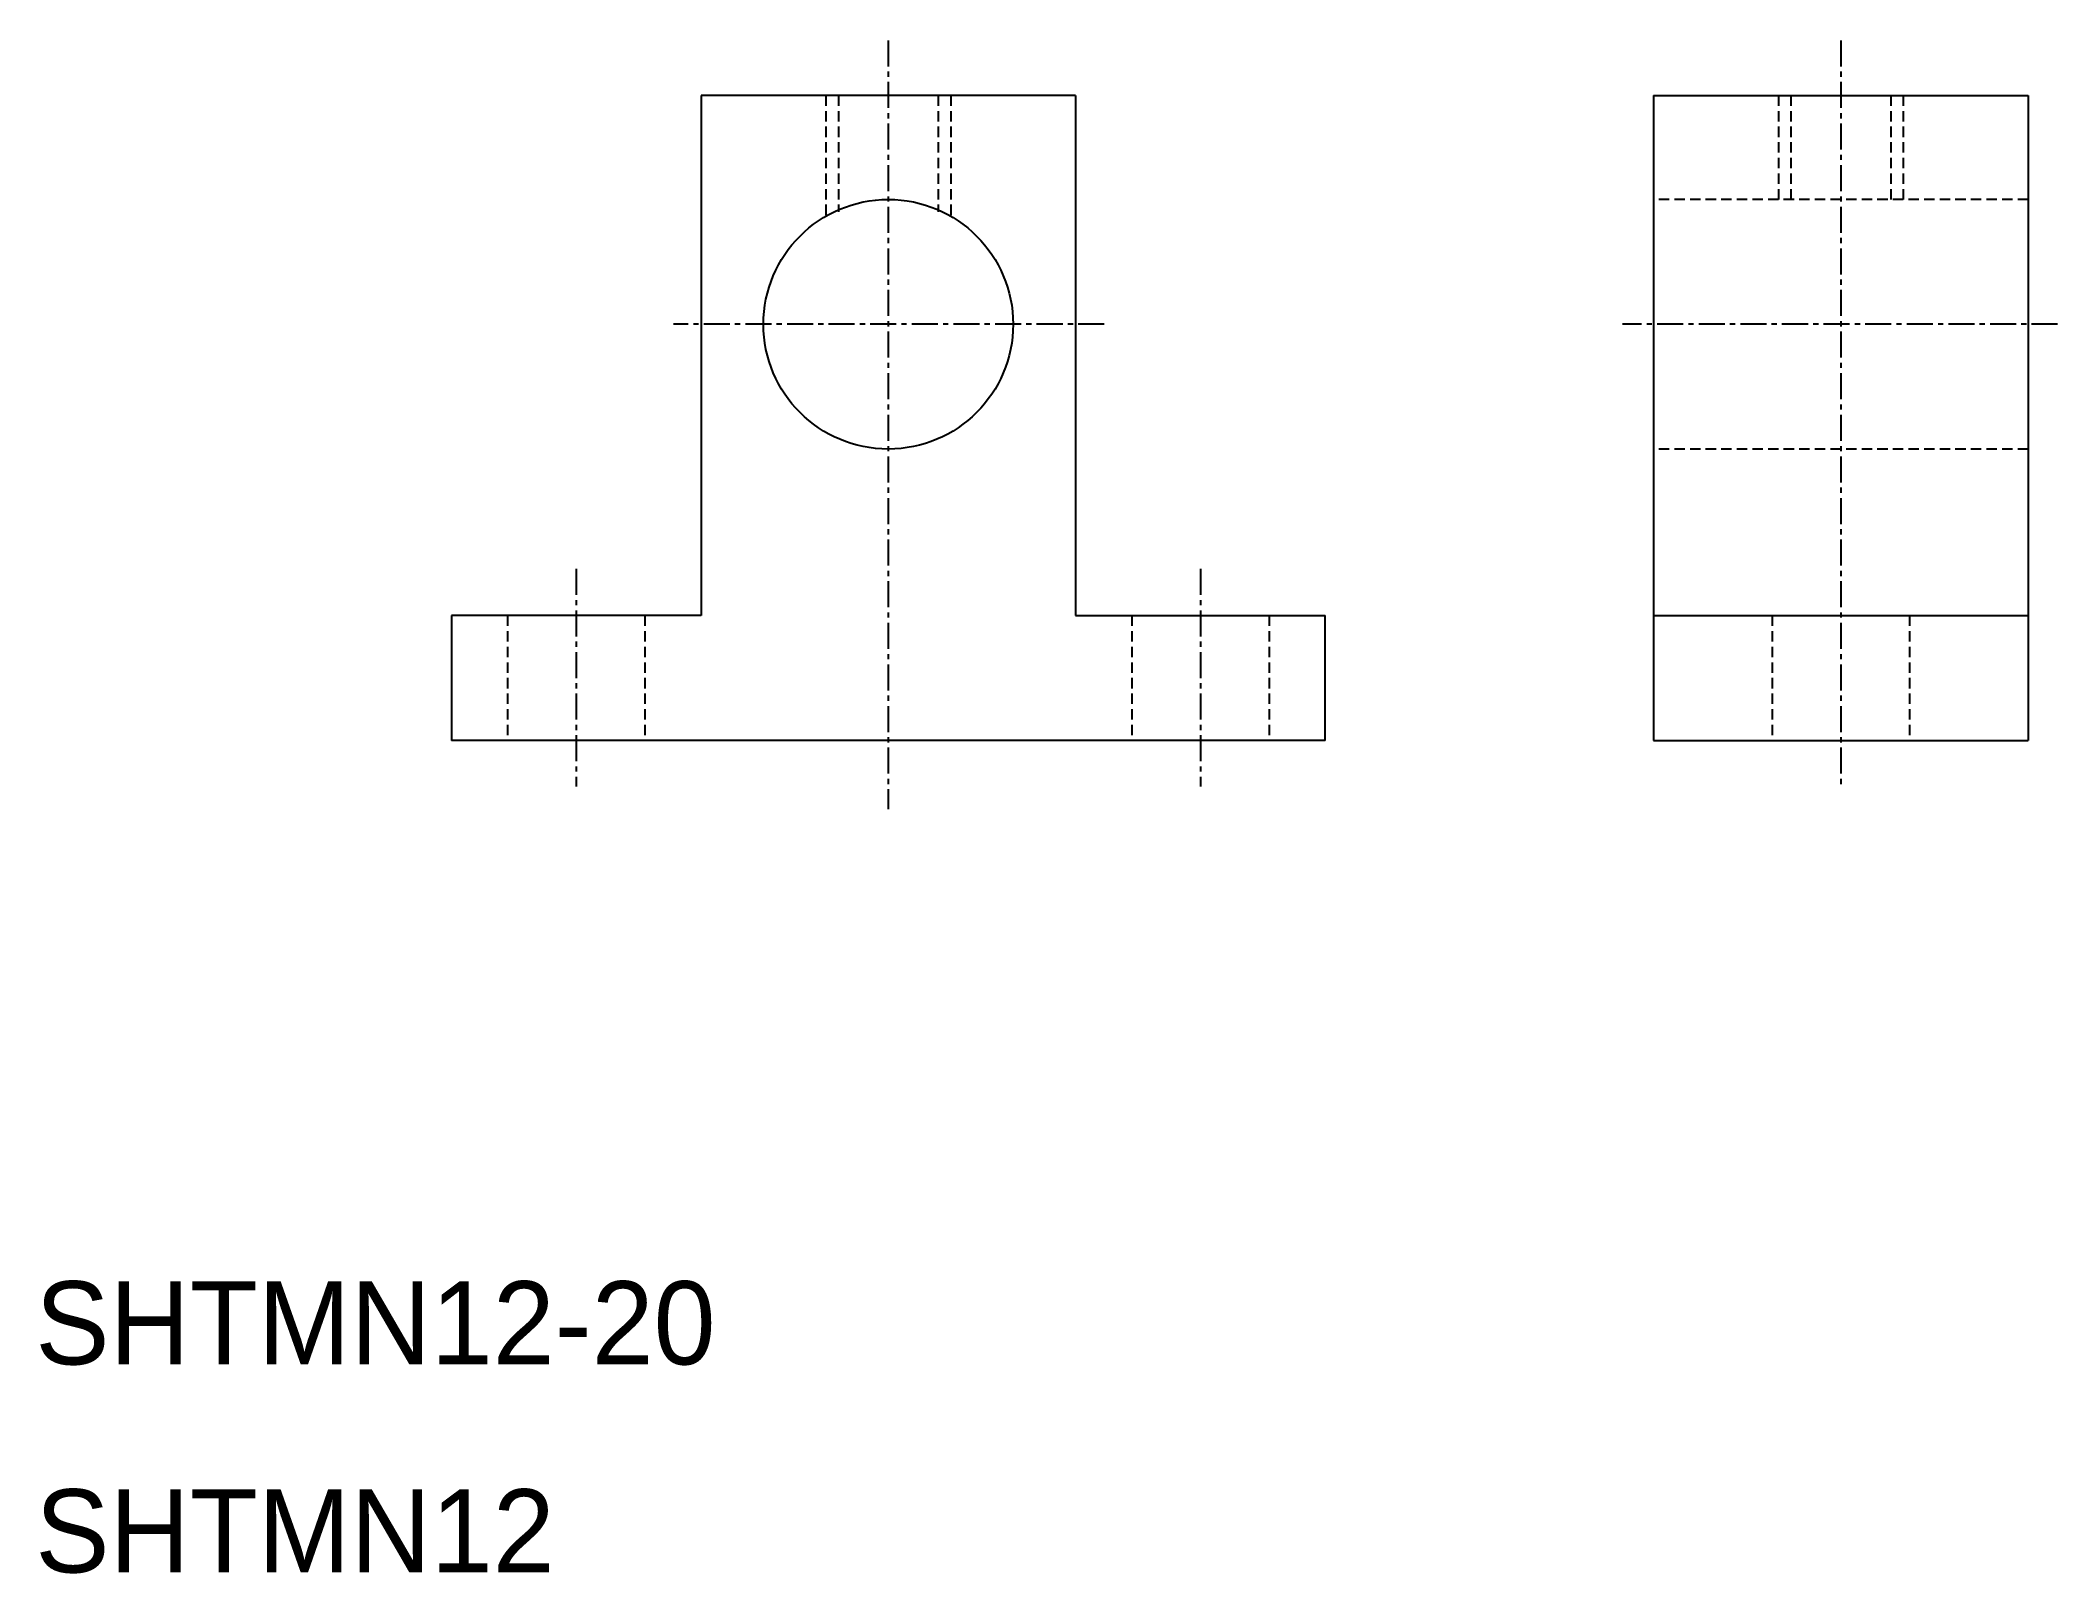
# Model space of a CAD drawing. Extents: x 10.2 to 107.2, y 9.9 to 83.6.
import ezdxf

# ---------------------------------------------------------------- set-up
doc = ezdxf.new("R2010")
doc.units = 0
doc.linetypes.add('CENTER', pattern=[2, 1.25, -0.25, 0.25, -0.25])
doc.linetypes.add('DASHED', pattern=[0.75, 0.5, -0.25])
doc.layers.get('0').update_dxf_attribs({"linetype": 'CONTINUOUS'})
doc.layers.add('CENTER', color=1, linetype='CENTER')

msp = doc.modelspace()

# ---------------------------------------------------------------- linework, layer by layer
at = {"color": 7, "linetype": 'CONTINUOUS'}
for p, q in [((42, 81), (42, 56)), ((60, 81), (42, 81)), ((60, 81), (60, 56)), ((87.787, 81), (87.787, 50)), ((87.787, 81), (105.787, 81)), ((105.787, 81), (105.787, 50)), ((42, 56), (30, 56)), ((30, 56), (30, 50)), ((60, 56), (72, 56)), ((72, 50), (72, 56)), ((87.787, 56), (105.787, 56)), ((72, 50), (30, 50)), ((51, 50), (51, 50)), ((60.45, 50), (60.45, 50)), ((87.787, 50), (105.787, 50))]:
    msp.add_line(p, q, dxfattribs=at)
at = {"color": 3, "linetype": 'DASHED'}
for p, q in [((48, 81), (48, 75.196)), ((48.6, 81), (48.6, 75.407)), ((53.4, 81), (53.4, 75.407)), ((54, 81), (54, 75.196)), ((93.787, 81), (93.787, 76)), ((94.387, 81), (94.387, 76)), ((99.187, 81), (99.187, 76)), ((99.787, 81), (99.787, 76)), ((105.787, 76), (87.787, 76)), ((105.787, 64), (87.787, 64)), ((32.7, 56), (32.7, 50)), ((39.3, 56), (39.3, 50)), ((62.7, 56), (62.7, 50)), ((69.3, 56), (69.3, 50)), ((93.487, 56), (93.487, 50)), ((100.087, 56), (100.087, 50))]:
    msp.add_line(p, q, dxfattribs=at)
at = {"color": 7, "linetype": 'CONTINUOUS'}
msp.add_circle((51, 70), 6, dxfattribs=at)
at = {"layer": 'CENTER', "color": 1, "linetype": 'CENTER'}
for p, q in [((51, 83.649), (51, 46.687)), ((96.787, 83.649), (96.787, 47.861)), ((61.382, 70), (40.672, 70)), ((107.207, 70), (86.295, 70)), ((36, 58.246), (36, 47.775)), ((66, 58.246), (66, 47.775))]:
    msp.add_line(p, q, dxfattribs=at)

# ---------------------------------------------------------------- texts
at = {"color": 7, "linetype": 'CONTINUOUS'}
for s, p in [('SHTMN12-20', (10, 20)), ('SHTMN12', (10, 10))]:
    msp.add_text(s, height=4, dxfattribs=at).set_placement(p)

doc.saveas('drawing.dxf')
